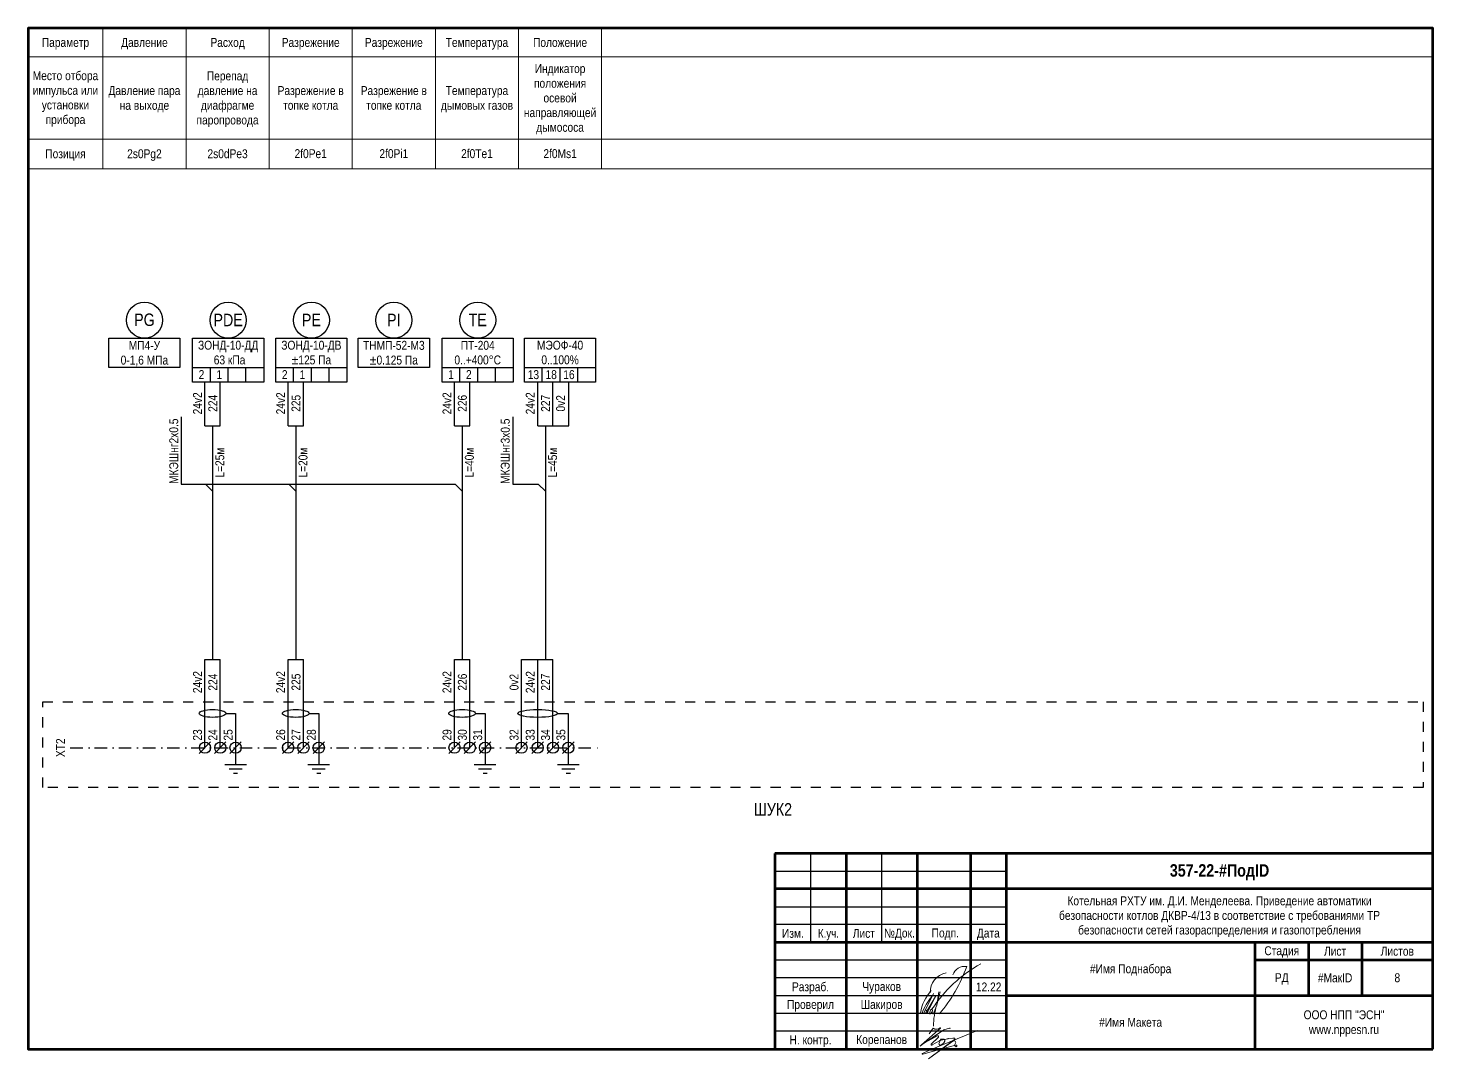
# Model space of a CAD drawing. Header units: millimetres. Extents: x -6000 to 26000, y -6000 to 26000.
# Drawn here: x 20 to 415, y -2112.8 to -1823.1 of the extents above; entities that cross this region are included whole.
import ezdxf

# ---------------------------------------------------------------- set-up
doc = ezdxf.new("R2010")
doc.units = ezdxf.units.MM
doc.header["$MEASUREMENT"] = 0
doc.linetypes.add('Штриховая', pattern=[5.644444, 2.822222, -2.822222])
doc.linetypes.add('Штрихпунктирная', pattern=[6.702778, 3.527778, -1.763889, 0, -1.411111])
for name, color, linetype, lineweight in [('0_Ном._пера__1', 7, 'Continuous', 15), ('0_Ном._пера__21', 7, 'Continuous', 30), ('0_Ном._пера__246', 7, 'Continuous', 100), ('2D - Общий_Ном._пера__1', 7, 'Continuous', 15), ('2D - Общий_Ном._пера__21', 7, 'Continuous', 30), ('Аннотация - Текст_Ном._пера__1', 7, 'Continuous', 15), ('Аннотация - Текст_Ном._пера__21', 7, 'Continuous', 30)]:
    doc.layers.add(name, color=color, linetype=linetype, lineweight=lineweight)
doc.layers.add('0_Ном._пера__9', color=7, linetype='Continuous', lineweight=15, true_color=0x3dad99)
doc.styles.add('СГЕНЕРИР_СТИЛЬ_1', font='')
doc.styles.add('СГЕНЕРИР_СТИЛЬ_4', font='')
doc.styles.get('СГЕНЕРИР_СТИЛЬ_1').set_extended_font_data('Arial Narrow')
doc.styles.get('СГЕНЕРИР_СТИЛЬ_4').set_extended_font_data('Arial Narrow', bold=True)

msp = doc.modelspace()

# ---------------------------------------------------------------- linework, layer by layer
at = {"layer": '0_Ном._пера__21', "color": 7, "linetype": 'Continuous', "lineweight": 30}
for p, q in [((415, -2055.05), (230, -2055.05)), ((230, -2055.05), (230, -2110.05)), ((240, -2055.05), (240, -2080.05)), ((250, -2055.05), (250, -2110.05)), ((260, -2055.05), (260, -2080.05)), ((270, -2055.05), (270, -2110.05)), ((285, -2055.05), (285, -2110.05)), ((295, -2055.05), (295, -2110.05)), ((230, -2060.05), (295, -2060.05)), ((415, -2065.05), (230, -2065.05)), ((230, -2070.05), (295, -2070.05)), ((295, -2075.05), (230, -2075.05)), ((415, -2080.05), (230, -2080.05)), ((365, -2110.05), (365, -2080.05)), ((380, -2080.05), (380, -2095.05)), ((395, -2080.05), (395, -2095.05)), ((295, -2085.05), (230, -2085.05)), ((415, -2085.05), (365, -2085.05)), ((295, -2090.05), (230, -2090.05)), ((295, -2095.05), (230, -2095.05)), ((415, -2095.05), (295, -2095.05)), ((295, -2100.05), (230, -2100.05)), ((295, -2105.05), (230, -2105.05))]:
    msp.add_line(p, q, dxfattribs=at)
at = {"layer": '0_Ном._пера__246', "color": 7, "linetype": 'Continuous', "lineweight": 100}
for p, q in [((415, -2055.05), (230, -2055.05)), ((230, -2055.05), (230, -2110.05)), ((250, -2055.05), (250, -2110.05)), ((270, -2055.05), (270, -2110.05)), ((285, -2055.05), (285, -2110.05)), ((295, -2055.05), (295, -2110.05)), ((415, -2065.05), (230, -2065.05)), ((415, -2080.05), (230, -2080.05)), ((365, -2110.05), (365, -2080.05)), ((380, -2080.05), (380, -2095.05)), ((395, -2080.05), (395, -2095.05)), ((415, -2085.05), (365, -2085.05)), ((415, -2095.05), (295, -2095.05))]:
    msp.add_line(p, q, dxfattribs=at)
at = {"layer": '0_Ном._пера__246', "color": 7, "linetype": 'Continuous', "lineweight": 100, "flags": 128}
msp.add_lwpolyline([(415, -2110.05), (415, -1823.05), (20, -1823.05), (20, -2110.05)], close=True, dxfattribs=at)
at = {"layer": '0_Ном._пера__9', "color": 135, "linetype": 'Continuous', "lineweight": 15, "true_color": 0x3dad99}
for p, q in [((274.54, -2094.39), (271.86, -2099.94)), ((272.35, -2100.04), (275.1, -2095.25)), ((275.1, -2095.25), (272.84, -2099.94)), ((275.49, -2097.69), (276.47, -2093.92)), ((275.49, -2097.69), (276.07, -2093.95)), ((273.33, -2100.04), (273.51, -2099.72)), ((274.27, -2099.11), (274.13, -2100.15)), ((274.53, -2100.2), (275.27, -2098.46))]:
    msp.add_line(p, q, dxfattribs=at)
at = {"layer": '0_Ном._пера__9', "color": 135, "linetype": 'Continuous', "lineweight": 15, "true_color": 0x3dad99, "flags": 128}
for points in [[(273.37, -2105.81), (274.48, -2104.18, -0.414214), (274.51, -2104.17), (274.64, -2104.26, 0.267949), (275.98, -2104.36), (276.48, -2104.12, -0.775573), (276.51, -2104.15), (271.17, -2108.9), (270.81, -2109.24), (270.95, -2109.1, 0.030067), (271.39, -2108.73), (276.91, -2105.04, -0.091908), (278.11, -2104.45), (279.12, -2104.19, -0.933541), (279.19, -2104.31)], [(271.87, -2108.42), (275.11, -2106.58, -0.08719), (275.64, -2106.35), (275.75, -2106.32, -0.702393), (275.98, -2106.66), (273.94, -2108.68, 0.136086), (273.9, -2108.79, 0.443716), (274.02, -2108.93), (274.18, -2108.93, 0.161222), (274.25, -2108.9), (276.29, -2107.7, -0.026522), (276.38, -2107.64, -0.768791), (276.46, -2107.71), (276.23, -2108.15, 0.105043), (276.11, -2108.56, 0.43472), (276.54, -2109.03, 0.16132), (276.66, -2108.98), (277.28, -2108.53, 0.102211), (277.56, -2108.21), (277.58, -2108.17, -0.023478), (277.62, -2108.11, 0.197304), (277.75, -2107.56, 0.161257), (277.69, -2107.44, 0.094433), (277.46, -2107.29), (277.44, -2107.28, 0.083774), (277.2, -2107.23, 0.05387), (276.8, -2107.25, 0.985858), (276.69, -2107.57), (278.65, -2107.13, -0.027151), (278.73, -2107.12), (280.02, -2106.97, -0.046388), (280.15, -2106.97), (280.38, -2106.99, -0.65616), (280.5, -2107.34), (273.14, -2112.81), (279.32, -2108.32), (280.16, -2107.76), (280.27, -2107.75, -0.038414), (280.38, -2107.74), (280.48, -2107.74), (280.5, -2107.74, -0.402341), (280.8, -2108.35, 0.020676), (280.78, -2108.4), (280.55, -2108.78, 0.467701), (280.83, -2109.39, 0.131652), (281.07, -2109.3, 0.726247), (280.97, -2108.93), (280.88, -2108.92, 0.115506), (280.74, -2108.93), (274.6, -2110.64), (271.6, -2111.47), (271.48, -2111.46, -0.747293), (271.44, -2111.31), (273.5, -2110.33), (286.93, -2104.86)]]:
    msp.add_lwpolyline(points, format="xyb", dxfattribs=at)
at = {"layer": '0_Ном._пера__9', "color": 135, "linetype": 'Continuous', "lineweight": 15, "true_color": 0x3dad99}
for centre, radius, start, end in [((279.27, -2094.19), 5.66, 101.6434, 180.3746), ((306.41, -2119.88), 38.51, 118.6981, 146.8966), ((243.78, -2072.54), 42.61, 319.6537, 340.3805), ((283.34, -2090.33), 3.52, 80.6082, 161.7985), ((283.79, -2102.28), 13.12, 138.6736, 169.7126), ((286.05, -2105.29), 15.59, 139.9163, 160.3208), ((272.19, -2099.74), 0.668, 353.3227, 96.6773), ((273.35, -2099.44), 0.661, 268.7016, 341.1724), ((296.11, -2103.93), 21.55, 163.167, 179.0964)]:
    msp.add_arc(centre, radius, start, end, dxfattribs=at)
msp.add_ellipse((273.9, -2099.51), major_axis=(0.248, 0.662), ratio=0.421875, dxfattribs=at)
at = {"layer": '2D - Общий_Ном._пера__1', "color": 7, "linetype": 'Continuous', "lineweight": 15}
for p, q in [((41.03, -1823.05), (41.03, -1862.58)), ((64.4, -1823.05), (64.4, -1862.58)), ((87.77, -1823.05), (87.77, -1862.58)), ((111.15, -1823.05), (111.15, -1862.58)), ((134.52, -1823.05), (134.52, -1862.58)), ((157.89, -1823.05), (157.89, -1862.58)), ((181.27, -1823.05), (181.27, -1862.58)), ((20, -1831.17), (415, -1831.17)), ((20, -1854.23), (415, -1854.23)), ((20, -1862.58), (415, -1862.58))]:
    msp.add_line(p, q, dxfattribs=at)
at = {"layer": '2D - Общий_Ном._пера__21', "color": 7, "linetype": 'Continuous', "lineweight": 30}
for p, q in [((66.25, -1910.21), (86.25, -1910.21)), ((66.25, -1922.56), (66.25, -1910.21)), ((86.25, -1910.21), (86.25, -1922.56)), ((89.65, -1910.21), (109.65, -1910.21)), ((89.65, -1922.56), (89.65, -1910.21)), ((109.65, -1910.21), (109.65, -1922.56)), ((136.42, -1910.21), (156.42, -1910.21)), ((136.42, -1922.56), (136.42, -1910.21)), ((156.42, -1910.21), (156.42, -1922.56)), ((159.58, -1910.21), (179.58, -1910.21)), ((159.58, -1922.56), (159.58, -1910.21)), ((179.58, -1910.21), (179.58, -1922.56)), ((66.25, -1918.44), (86.25, -1918.44)), ((71.25, -1922.56), (71.25, -1918.44)), ((76.25, -1922.56), (76.25, -1918.44)), ((81.25, -1922.56), (81.25, -1918.44)), ((89.65, -1918.44), (109.65, -1918.44)), ((94.65, -1922.56), (94.65, -1918.44)), ((99.65, -1922.56), (99.65, -1918.44)), ((104.65, -1922.56), (104.65, -1918.44)), ((136.42, -1918.44), (156.42, -1918.44)), ((141.42, -1922.56), (141.42, -1918.44)), ((146.42, -1922.56), (146.42, -1918.44)), ((151.42, -1922.56), (151.42, -1918.44)), ((159.58, -1918.44), (179.58, -1918.44)), ((164.58, -1922.56), (164.58, -1918.44)), ((169.58, -1922.56), (169.58, -1918.44)), ((174.58, -1922.56), (174.58, -1918.44)), ((86.25, -1922.56), (66.25, -1922.56)), ((69.72, -1934.83), (69.72, -1922.56)), ((74.03, -1934.83), (74.03, -1922.56)), ((109.65, -1922.56), (89.65, -1922.56)), ((93.11, -1934.83), (93.11, -1922.56)), ((97.43, -1934.83), (97.43, -1922.56)), ((156.42, -1922.56), (136.42, -1922.56)), ((139.89, -1934.83), (139.89, -1922.56)), ((144.2, -1934.83), (144.2, -1922.56)), ((179.58, -1922.56), (159.58, -1922.56)), ((163.28, -1934.83), (163.28, -1922.56)), ((167.59, -1934.83), (167.59, -1922.56)), ((172.08, -1934.83), (172.08, -1922.56)), ((63.08, -1932.32), (63.08, -1951.25)), ((69.72, -1934.83), (74.03, -1934.83)), ((71.87, -1934.83), (71.87, -2000.51)), ((93.11, -1934.83), (97.43, -1934.83)), ((95.27, -1934.83), (95.27, -2000.51)), ((139.89, -1934.83), (144.2, -1934.83)), ((142.04, -1934.83), (142.04, -2000.51)), ((156.3, -1932.32), (156.3, -1951.25)), ((163.28, -1934.83), (172.08, -1934.83)), ((165.44, -1934.83), (165.44, -2000.51)), ((63.08, -1951.25), (140.06, -1951.25)), ((71.87, -1953.23), (69.9, -1951.25)), ((95.27, -1953.23), (93.29, -1951.25)), ((142.04, -1953.23), (140.06, -1951.25)), ((156.3, -1951.25), (163.46, -1951.25)), ((165.44, -1953.23), (163.46, -1951.25)), ((69.72, -2025.34), (69.72, -2000.51)), ((69.72, -2000.51), (74.03, -2000.51)), ((74.03, -2025.34), (74.03, -2000.51)), ((93.11, -2025.34), (93.11, -2000.51)), ((93.11, -2000.51), (97.43, -2000.51)), ((97.43, -2025.34), (97.43, -2000.51)), ((139.89, -2025.34), (139.89, -2000.51)), ((139.89, -2000.51), (144.2, -2000.51)), ((144.2, -2025.34), (144.2, -2000.51)), ((158.73, -2025.34), (158.73, -2000.51)), ((158.73, -2000.51), (167.59, -2000.51)), ((163.28, -2025.34), (163.28, -2000.51)), ((167.59, -2025.34), (167.59, -2000.51)), ((75.64, -2015.71), (78.34, -2015.71)), ((78.34, -2015.71), (78.34, -2025.34)), ((99.04, -2015.71), (101.74, -2015.71)), ((101.74, -2015.71), (101.74, -2025.34)), ((145.81, -2015.71), (148.51, -2015.71)), ((148.51, -2015.71), (148.51, -2025.34)), ((168.92, -2015.71), (171.9, -2015.71)), ((171.9, -2015.71), (171.9, -2025.34)), ((68.09, -2026.97), (71.33, -2023.73)), ((72.4, -2026.97), (75.64, -2023.73)), ((76.71, -2026.97), (79.95, -2023.73)), ((78.34, -2025.34), (78.34, -2030.04)), ((91.49, -2026.97), (94.72, -2023.73)), ((95.8, -2026.97), (99.03, -2023.73)), ((100.11, -2026.97), (103.34, -2023.73)), ((101.74, -2025.34), (101.74, -2030.04)), ((138.26, -2026.97), (141.49, -2023.73)), ((142.57, -2026.97), (145.8, -2023.73)), ((146.88, -2026.97), (150.12, -2023.73)), ((148.51, -2025.34), (148.51, -2030.04)), ((157.11, -2026.97), (160.34, -2023.73)), ((161.66, -2026.97), (164.89, -2023.73)), ((165.97, -2026.97), (169.2, -2023.73)), ((170.28, -2026.97), (173.51, -2023.73)), ((171.9, -2025.34), (171.9, -2030.04)), ((75.29, -2030.04), (81.39, -2030.04)), ((98.69, -2030.04), (104.79, -2030.04)), ((145.46, -2030.04), (151.56, -2030.04)), ((168.86, -2030.04), (174.95, -2030.04)), ((76.52, -2031.27), (80.16, -2031.27)), ((77.75, -2032.5), (78.92, -2032.5)), ((99.92, -2031.27), (103.55, -2031.27)), ((101.15, -2032.5), (102.32, -2032.5)), ((146.69, -2031.27), (150.32, -2031.27)), ((147.92, -2032.5), (149.09, -2032.5)), ((170.09, -2031.27), (173.72, -2031.27)), ((171.32, -2032.5), (172.49, -2032.5))]:
    msp.add_line(p, q, dxfattribs=at)
at = {"layer": '2D - Общий_Ном._пера__21', "color": 7, "linetype": 'Штриховая', "lineweight": 30}
for p, q in [((24.11, -2012.41), (412.23, -2012.41)), ((24.11, -2036.55), (24.11, -2012.41)), ((412.23, -2012.41), (412.23, -2036.55)), ((412.23, -2036.55), (24.11, -2036.55))]:
    msp.add_line(p, q, dxfattribs=at)
at = {"layer": '2D - Общий_Ном._пера__21', "color": 7, "linetype": 'Штрихпунктирная', "lineweight": 30}
msp.add_line((31.87, -2025.34), (180.69, -2025.34), dxfattribs=at)
at = {"layer": '2D - Общий_Ном._пера__21', "color": 7, "linetype": 'Continuous', "lineweight": 30}
for centre, radius in [((52.71, -1905.14), 5.07), ((76.25, -1905.14), 5.07), ((99.65, -1905.14), 5.07), ((122.83, -1905.14), 5.07), ((146.42, -1905.14), 5.07), ((69.72, -2025.34), 1.57), ((74.03, -2025.34), 1.57), ((78.34, -2025.34), 1.57), ((93.11, -2025.34), 1.57), ((97.43, -2025.34), 1.57), ((101.74, -2025.34), 1.57), ((139.89, -2025.34), 1.57), ((144.2, -2025.34), 1.57), ((148.51, -2025.34), 1.57), ((158.73, -2025.34), 1.57), ((163.28, -2025.34), 1.57), ((167.59, -2025.34), 1.57), ((171.9, -2025.34), 1.57)]:
    msp.add_circle(centre, radius, dxfattribs=at)
for centre, major_axis, ratio in [((71.87, -2015.71), (3.77, 0), 0.293314), ((95.27, -2015.71), (3.77, 0), 0.293314), ((142.04, -2015.71), (3.77, 0), 0.293314), ((163.28, -2015.71), (5.64, 0), 0.196058)]:
    msp.add_ellipse(centre, major_axis=major_axis, ratio=ratio, dxfattribs=at)
at = {"layer": 'Аннотация - Текст_Ном._пера__21', "color": 7, "linetype": 'Continuous', "lineweight": 30, "flags": 128}
for points in [[(42.71, -1910.21), (62.71, -1910.21), (62.71, -1918.44), (42.71, -1918.44)], [(112.83, -1910.21), (132.83, -1910.21), (132.83, -1918.44), (112.83, -1918.44)]]:
    msp.add_lwpolyline(points, close=True, dxfattribs=at)

# ---------------------------------------------------------------- texts
at = {"layer": '0_Ном._пера__1', "color": 7, "linetype": 'Continuous', "lineweight": 15, "attachment_point": 5}
for s, insert, char_height, style in [('\\A1;{\\pqc;\\fArial Narrow|b1|i0|c204|p34;357-22\\fArial Narrow|b1|i0|c204|p34;-\\fArial Narrow|b1|i0|c204|p34;#ПодID}', (355, -2060.34), 3.5, 'СГЕНЕРИР_СТИЛЬ_4'), ('\\A1;{\\pqc;\\fArial Narrow|b0|i0|c204|p34;Изм.}', (235.04, -2077.54), 2.5, 'СГЕНЕРИР_СТИЛЬ_1'), ('\\A1;{\\W0.950000x;\\pqc;\\fArial Narrow|b0|i0|c204|p34;К.уч.}', (245.04, -2077.88), 2.5, 'СГЕНЕРИР_СТИЛЬ_1'), ('\\A1;{\\pqc;\\fArial Narrow|b0|i0|c204|p34;Лист}', (255, -2077.54), 2.5, 'СГЕНЕРИР_СТИЛЬ_1'), ('\\A1;{\\pqc;\\fArial Narrow|b0|i0|c204|p34;№Док.}', (265, -2077.81), 2.5, 'СГЕНЕРИР_СТИЛЬ_1'), ('\\A1;{\\pqc;\\fArial Narrow|b0|i0|c204|p34; Подп.}', (277.5, -2077.77), 2.5, 'СГЕНЕРИР_СТИЛЬ_1'), ('\\A1;{\\pqc;\\fArial Narrow|b0|i0|c204|p34;Дата}', (290, -2077.81), 2.5, 'СГЕНЕРИР_СТИЛЬ_1'), ('\\A1;{\\pqc;\\fArial Narrow|b0|i0|c204|p34;Стадия}', (372.5, -2082.77), 2.5, 'СГЕНЕРИР_СТИЛЬ_1'), ('\\A1;{\\pqc;\\fArial Narrow|b0|i0|c204|p34;Лист}', (387.5, -2082.56), 2.5, 'СГЕНЕРИР_СТИЛЬ_1'), ('\\A1;{\\pqc;\\fArial Narrow|b0|i0|c204|p34;Листов}', (405, -2082.56), 2.5, 'СГЕНЕРИР_СТИЛЬ_1'), ('\\A1;{\\pqc;\\fArial Narrow|b0|i0|c204|p34;#Имя Поднабора}', (330, -2087.86), 2.5, 'СГЕНЕРИР_СТИЛЬ_1'), ('\\A1;{\\pqc;\\fArial Narrow|b0|i0|c204|p34;РД}', (372.5, -2090.33), 2.5, 'СГЕНЕРИР_СТИЛЬ_1'), ('\\A1;{\\pqc;\\fArial Narrow|b0|i0|c204|p34;#МакID}', (387.5, -2090.04), 2.5, 'СГЕНЕРИР_СТИЛЬ_1'), ('\\A1;{\\pqc;\\fArial Narrow|b0|i0|c204|p34;#Имя Макета}', (330, -2102.54), 2.5, 'СГЕНЕРИР_СТИЛЬ_1')]:
    msp.add_mtext(s, dxfattribs=dict(at, insert=insert, char_height=char_height, style=style))
at = {"layer": '0_Ном._пера__1', "color": 7, "linetype": 'Continuous', "lineweight": 15, "insert": (355, -2072.86), "char_height": 2.5, "width": 102.1134, "attachment_point": 5, "line_spacing_factor": 0.984993, "style": 'СГЕНЕРИР_СТИЛЬ_1'}
msp.add_mtext('\\A1;{\\pqc;\\fArial Narrow|b0|i0|c204|p34;Котельная РХТУ им. Д.И. Менделеева. Приведение автоматики безопасности котлов ДКВР-4/13 в соответствие с требованиями ТР безопасности сетей газораспределения и газопотребления}', dxfattribs=at)
at = {"layer": '0_Ном._пера__1', "color": 7, "linetype": 'Continuous', "lineweight": 15, "insert": (390, -2102.86), "char_height": 2.5, "attachment_point": 5, "line_spacing_factor": 0.996855, "style": 'СГЕНЕРИР_СТИЛЬ_1'}
msp.add_mtext('\\A1;{\\pqc;\\fArial Narrow|b0|i0|c204|p34;ООО НПП "ЭСН"\\P\\pqc;\\fArial Narrow|b0|i0|c204|p34;www.nppesn.ru}', dxfattribs=at)
at = {"layer": 'Аннотация - Текст_Ном._пера__1', "color": 7, "linetype": 'Continuous', "lineweight": 15, "attachment_point": 2, "style": 'СГЕНЕРИР_СТИЛЬ_1'}
for s, insert, char_height in [('\\A1;{\\pqc;\\fArial Narrow|b0|i0|c204|p34;Параметр}', (30.51, -1825.83), 2.5), ('\\A1;{\\pqc;\\fArial Narrow|b0|i0|c204|p34;Давление}', (52.71, -1825.83), 2.5), ('\\A1;{\\pqc;\\fArial Narrow|b0|i0|c204|p34;Расход}', (76.09, -1825.83), 2.5), ('\\A1;{\\pqc;\\fArial Narrow|b0|i0|c204|p34;Разрежение}', (99.46, -1825.83), 2.5), ('\\A1;{\\pqc;\\fArial Narrow|b0|i0|c204|p34;Разрежение}', (122.83, -1825.83), 2.5), ('\\A1;{\\pqc;\\fArial Narrow|b0|i0|c204|p34;Температура}', (146.21, -1825.83), 2.5), ('\\A1;{\\pqc;\\fArial Narrow|b0|i0|c204|p34;Положение}', (169.58, -1825.83), 2.5), ('\\A1;{\\pqc;\\fArial Narrow|b0|i0|c204|p34;Позиция}', (30.51, -1857.13), 2.5), ('\\A1;{\\pqc;\\fArial Narrow|b0|i0|c204|p34;2\\fArial Narrow|b0|i0|c204|p34;s0Pg2}', (52.71, -1857.12), 2.5), ('\\A1;{\\pqc;\\fArial Narrow|b0|i0|c204|p34;2\\fArial Narrow|b0|i0|c204|p34;s0dPe3}', (76.09, -1857.12), 2.5), ('\\A1;{\\pqc;\\fArial Narrow|b0|i0|c204|p34;2\\fArial Narrow|b0|i0|c204|p34;f0Pe1}', (99.46, -1857.09), 2.5), ('\\A1;{\\pqc;\\fArial Narrow|b0|i0|c204|p34;2\\fArial Narrow|b0|i0|c204|p34;f0Pi1}', (122.83, -1857.09), 2.5), ('\\A1;{\\pqc;\\fArial Narrow|b0|i0|c204|p34;2\\fArial Narrow|b0|i0|c204|p34;f0Te1}', (146.21, -1857.09), 2.5), ('\\A1;{\\pqc;\\fArial Narrow|b0|i0|c204|p34;2\\fArial Narrow|b0|i0|c204|p34;f0Ms1}', (169.58, -1857.09), 2.5), ('\\A1;{\\pqc;\\fArial Narrow|b0|i0|c204|p34;P\\fArial Narrow|b0|i0|c204|p34;G}', (52.71, -1903.29), 3.5), ('\\A1;{\\pqc;\\fArial Narrow|b0|i0|c204|p34;P\\fArial Narrow|b0|i0|c204|p34;D\\fArial Narrow|b0|i0|c204|p34;E}', (76.25, -1903.35), 3.5), ('\\A1;{\\pqc;\\fArial Narrow|b0|i0|c204|p34;P\\fArial Narrow|b0|i0|c204|p34;E}', (99.65, -1903.35), 3.5), ('\\A1;{\\pqc;\\fArial Narrow|b0|i0|c204|p34;P\\fArial Narrow|b0|i0|c204|p34;I}', (122.83, -1903.35), 3.5), ('\\A1;{\\pqc;\\fArial Narrow|b0|i0|c204|p34;T\\fArial Narrow|b0|i0|c204|p34;E}', (146.42, -1903.35), 3.5), ('\\A1;{\\pqc;\\fArial Narrow|b0|i0|c204|p34;2}', (68.75, -1919.21), 2.5), ('\\A1;{\\pqc;\\fArial Narrow|b0|i0|c204|p34;1}', (73.75, -1919.21), 2.5), ('\\A1;{\\pqc;\\fArial Narrow|b0|i0|c204|p34;2}', (92.15, -1919.21), 2.5), ('\\A1;{\\pqc;\\fArial Narrow|b0|i0|c204|p34;1}', (97.15, -1919.21), 2.5), ('\\A1;{\\pqc;\\fArial Narrow|b0|i0|c204|p34;1}', (138.92, -1919.21), 2.5), ('\\A1;{\\pqc;\\fArial Narrow|b0|i0|c204|p34;2}', (143.92, -1919.21), 2.5), ('\\A1;{\\pqc;\\fArial Narrow|b0|i0|c204|p34;1\\fArial Narrow|b0|i0|c204|p34;3}', (162.08, -1919.21), 2.5), ('\\A1;{\\pqc;\\fArial Narrow|b0|i0|c204|p34;18}', (167.08, -1919.21), 2.5), ('\\A1;{\\pqc;\\fArial Narrow|b0|i0|c204|p34;16}', (172.08, -1919.21), 2.5), ('\\A1;{\\pqc;\\fArial Narrow|b0|i0|c204|p34;ШУК\\fArial Narrow|b0|i0|c204|p34;2}', (229.42, -2040.92), 3.5), ('\\A1;{\\pqc;\\fArial Narrow|b0|i0|c204|p34;8}', (405, -2088.76), 2.5), ('\\A1;{\\pqc;\\fArial Narrow|b0|i0|c204|p34;Разраб.}', (240, -2091.29), 2.5), ('\\A1;{\\pqc;\\fArial Narrow|b0|i0|c204|p34;Чураков}', (260, -2091.21), 2.5), ('\\A1;{\\pqc;\\fArial Narrow|b0|i0|c204|p34;12.22}', (290.08, -2091.35), 2.5), ('\\A1;{\\pqc;\\fArial Narrow|b0|i0|c204|p34;Проверил}', (240, -2096.26), 2.5), ('\\A1;{\\pqc;\\fArial Narrow|b0|i0|c204|p34;Шакиров}', (260, -2096.26), 2.5), ('\\A1;{\\pqc;\\fArial Narrow|b0|i0|c204|p34;Н. контр.}', (240, -2106.21), 2.5), ('\\A1;{\\pqc;\\fArial Narrow|b0|i0|c204|p34;Корепанов}', (260, -2106.13), 2.5)]:
    msp.add_mtext(s, dxfattribs=dict(at, insert=insert, char_height=char_height))
at = {"layer": 'Аннотация - Текст_Ном._пера__1', "color": 7, "linetype": 'Continuous', "lineweight": 15, "char_height": 2.5, "attachment_point": 2, "style": 'СГЕНЕРИР_СТИЛЬ_1'}
for s, insert, width, line_spacing_factor in [('\\A1;{\\pqc;\\fArial Narrow|b0|i0|c204|p34;Место отбора импульса или установки прибора}', (30.51, -1835.18), 21.0254, 0.986465), ('\\A1;{\\pqc;\\fArial Narrow|b0|i0|c204|p34;Перепад давление на диафрагме паропровода}', (76.09, -1835.24), 23.3734, 0.990967), ('\\A1;{\\pqc;\\fArial Narrow|b0|i0|c204|p34;Индикатор положения осевой направляющей дымососа}', (169.58, -1833.18), 23.3734, 0.990188), ('\\A1;{\\pqc;\\fArial Narrow|b0|i0|c204|p34;Давление пара на выходе}', (52.71, -1839.36), 23.3734, 0.996093), ('\\A1;{\\pqc;\\fArial Narrow|b0|i0|c204|p34;Разрежение в топке котла}', (99.46, -1839.36), 23.3734, 0.994649), ('\\A1;{\\pqc;\\fArial Narrow|b0|i0|c204|p34;Разрежение в топке котла}', (122.83, -1839.36), 23.3734, 0.994649), ('\\A1;{\\pqc;\\fArial Narrow|b0|i0|c204|p34;Температура дымовых газов}', (146.21, -1839.36), 23.3734, 0.996093)]:
    msp.add_mtext(s, dxfattribs=dict(at, insert=insert, width=width, line_spacing_factor=line_spacing_factor))
for s, insert, line_spacing_factor in [('\\A1;{\\pqc;\\fArial Narrow|b0|i0|c204|p34;МП4-У\\P\\pqc;\\fArial Narrow|b0|i0|c204|p34;0-1,6 МПа}', (52.71, -1910.99), 0.993233), ('\\A1;{\\pqc;\\fArial Narrow|b0|i0|c204|p34;ЗОНД-10-\\fArial Narrow|b0|i0|c204|p34;Д\\fArial Narrow|b0|i0|c204|p34;Д\\P\\pqc;\\fArial Narrow|b0|i0|c204|p34; \\fArial Narrow|b0|i0|c204|p34;63 \\fArial Narrow|b0|i0|c204|p34;кПа}', (76.25, -1910.94), 0.993049), ('\\A1;{\\pqc;\\fArial Narrow|b0|i0|c204|p34;ЗОНД-10-ДВ\\P\\pqc;\\fArial Narrow|b0|i0|c204|p34;±125 Па}', (99.65, -1910.94), 0.992627), ('\\A1;{\\pqc;\\fArial Narrow|b0|i0|c204|p34;ТНМП-52-М3\\P\\pqc;\\fArial Narrow|b0|i0|c204|p34;±0.125 Па}', (122.83, -1910.98), 0.992388), ('\\A1;{\\pqc;\\fArial Narrow|b0|i0|c204|p34;ПТ-204\\P\\pqc;\\fArial Narrow|b0|i0|c204|p34;0..+400°С}', (146.42, -1910.98), 0.984668), ('\\A1;{\\pqc;\\fArial Narrow|b0|i0|c204|p34;МЭО\\fArial Narrow|b0|i0|c204|p34;Ф\\fArial Narrow|b0|i0|c204|p34;-40\\P\\pqc;\\fArial Narrow|b0|i0|c204|p34;0..100%}', (169.58, -1910.94), 0.985168)]:
    msp.add_mtext(s, dxfattribs=dict(at, insert=insert, line_spacing_factor=line_spacing_factor))
at = {"layer": 'Аннотация - Текст_Ном._пера__1', "color": 7, "linetype": 'Continuous', "lineweight": 15, "char_height": 2.5, "attachment_point": 2, "rotation": 90, "style": 'СГЕНЕРИР_СТИЛЬ_1'}
for s, insert in [('\\A1;{\\pqc;\\fArial Narrow|b0|i0|c204|p34;24\\fArial Narrow|b0|i0|c204|p34;v2}', (66.37, -1928.53)), ('\\A1;{\\pqc;\\fArial Narrow|b0|i0|c204|p34;2\\fArial Narrow|b0|i0|c204|p34;24}', (70.68, -1928.53)), ('\\A1;{\\pqc;\\fArial Narrow|b0|i0|c204|p34;24\\fArial Narrow|b0|i0|c204|p34;v2}', (89.77, -1928.53)), ('\\A1;{\\pqc;\\fArial Narrow|b0|i0|c204|p34;2\\fArial Narrow|b0|i0|c204|p34;25}', (94.08, -1928.53)), ('\\A1;{\\pqc;\\fArial Narrow|b0|i0|c204|p34;24\\fArial Narrow|b0|i0|c204|p34;v2}', (136.54, -1928.53)), ('\\A1;{\\pqc;\\fArial Narrow|b0|i0|c204|p34;2\\fArial Narrow|b0|i0|c204|p34;26}', (140.85, -1928.53)), ('\\A1;{\\pqc;\\fArial Narrow|b0|i0|c204|p34;24\\fArial Narrow|b0|i0|c204|p34;v2}', (159.94, -1928.53)), ('\\A1;{\\pqc;\\fArial Narrow|b0|i0|c204|p34;2\\fArial Narrow|b0|i0|c204|p34;27}', (164.25, -1928.53)), ('\\A1;{\\pqc;\\fArial Narrow|b0|i0|c204|p34;0\\fArial Narrow|b0|i0|c204|p34;v2}', (168.48, -1928.53)), ('\\A1;{\\pqc;\\fArial Narrow|b0|i0|c204|p34;МКЭШнг\\fArial Narrow|b0|i0|c204|p34;2\\fArial Narrow|b0|i0|c204|p34;х0.5}', (59.7, -1941.99)), ('\\A1;{\\pqc;\\fArial Narrow|b0|i0|c204|p34;МКЭШнг3х0.5}', (152.92, -1941.99)), ('\\A1;{\\pqc;\\fArial Narrow|b0|i0|c204|p34;L=\\fArial Narrow|b0|i0|c204|p34;25\\fArial Narrow|b0|i0|c204|p34;м}', (72.64, -1945.2)), ('\\A1;{\\pqc;\\fArial Narrow|b0|i0|c204|p34;L=\\fArial Narrow|b0|i0|c204|p34;20\\fArial Narrow|b0|i0|c204|p34;м}', (96.04, -1945.2)), ('\\A1;{\\pqc;\\fArial Narrow|b0|i0|c204|p34;L=\\fArial Narrow|b0|i0|c204|p34;40\\fArial Narrow|b0|i0|c204|p34;м}', (142.81, -1945.2)), ('\\A1;{\\pqc;\\fArial Narrow|b0|i0|c204|p34;L=\\fArial Narrow|b0|i0|c204|p34;45\\fArial Narrow|b0|i0|c204|p34;м}', (166.22, -1945.2)), ('\\A1;{\\pqc;\\fArial Narrow|b0|i0|c204|p34;24\\fArial Narrow|b0|i0|c204|p34;v2}', (66.37, -2006.9)), ('\\A1;{\\pqc;\\fArial Narrow|b0|i0|c204|p34;2\\fArial Narrow|b0|i0|c204|p34;24}', (70.68, -2006.9)), ('\\A1;{\\pqc;\\fArial Narrow|b0|i0|c204|p34;24\\fArial Narrow|b0|i0|c204|p34;v2}', (89.77, -2006.9)), ('\\A1;{\\pqc;\\fArial Narrow|b0|i0|c204|p34;2\\fArial Narrow|b0|i0|c204|p34;25}', (94.08, -2006.9)), ('\\A1;{\\pqc;\\fArial Narrow|b0|i0|c204|p34;24\\fArial Narrow|b0|i0|c204|p34;v2}', (136.54, -2006.9)), ('\\A1;{\\pqc;\\fArial Narrow|b0|i0|c204|p34;2\\fArial Narrow|b0|i0|c204|p34;26}', (140.85, -2006.9)), ('\\A1;{\\pqc;\\fArial Narrow|b0|i0|c204|p34;0\\fArial Narrow|b0|i0|c204|p34;v2}', (155.39, -2006.9)), ('\\A1;{\\pqc;\\fArial Narrow|b0|i0|c204|p34;24\\fArial Narrow|b0|i0|c204|p34;v2}', (159.94, -2006.9)), ('\\A1;{\\pqc;\\fArial Narrow|b0|i0|c204|p34;2\\fArial Narrow|b0|i0|c204|p34;27}', (164.25, -2006.9)), ('\\A1;{\\pqc;\\fArial Narrow|b0|i0|c204|p34;2\\fArial Narrow|b0|i0|c204|p34;3}', (66.37, -2021.74)), ('\\A1;{\\pqc;\\fArial Narrow|b0|i0|c204|p34;2\\fArial Narrow|b0|i0|c204|p34;4}', (70.68, -2021.74)), ('\\A1;{\\pqc;\\fArial Narrow|b0|i0|c204|p34;2\\fArial Narrow|b0|i0|c204|p34;5}', (74.99, -2021.74)), ('\\A1;{\\pqc;\\fArial Narrow|b0|i0|c204|p34;2\\fArial Narrow|b0|i0|c204|p34;6}', (89.77, -2021.74)), ('\\A1;{\\pqc;\\fArial Narrow|b0|i0|c204|p34;2\\fArial Narrow|b0|i0|c204|p34;7}', (94.08, -2021.74)), ('\\A1;{\\pqc;\\fArial Narrow|b0|i0|c204|p34;2\\fArial Narrow|b0|i0|c204|p34;8}', (98.39, -2021.74)), ('\\A1;{\\pqc;\\fArial Narrow|b0|i0|c204|p34;2\\fArial Narrow|b0|i0|c204|p34;9}', (136.54, -2021.74)), ('\\A1;{\\pqc;\\fArial Narrow|b0|i0|c204|p34;30}', (140.85, -2021.74)), ('\\A1;{\\pqc;\\fArial Narrow|b0|i0|c204|p34;3\\fArial Narrow|b0|i0|c204|p34;1}', (145.16, -2021.74)), ('\\A1;{\\pqc;\\fArial Narrow|b0|i0|c204|p34;3\\fArial Narrow|b0|i0|c204|p34;2}', (155.39, -2021.74)), ('\\A1;{\\pqc;\\fArial Narrow|b0|i0|c204|p34;3\\fArial Narrow|b0|i0|c204|p34;3}', (159.94, -2021.74)), ('\\A1;{\\pqc;\\fArial Narrow|b0|i0|c204|p34;3\\fArial Narrow|b0|i0|c204|p34;4}', (164.25, -2021.74)), ('\\A1;{\\pqc;\\fArial Narrow|b0|i0|c204|p34;3\\fArial Narrow|b0|i0|c204|p34;5}', (168.56, -2021.74)), ('\\A1;{\\pqc;\\fArial Narrow|b0|i0|c204|p34;XT\\fArial Narrow|b0|i0|c204|p34;2}', (27.84, -2025.34))]:
    msp.add_mtext(s, dxfattribs=dict(at, insert=insert))

doc.saveas('drawing.dxf')
